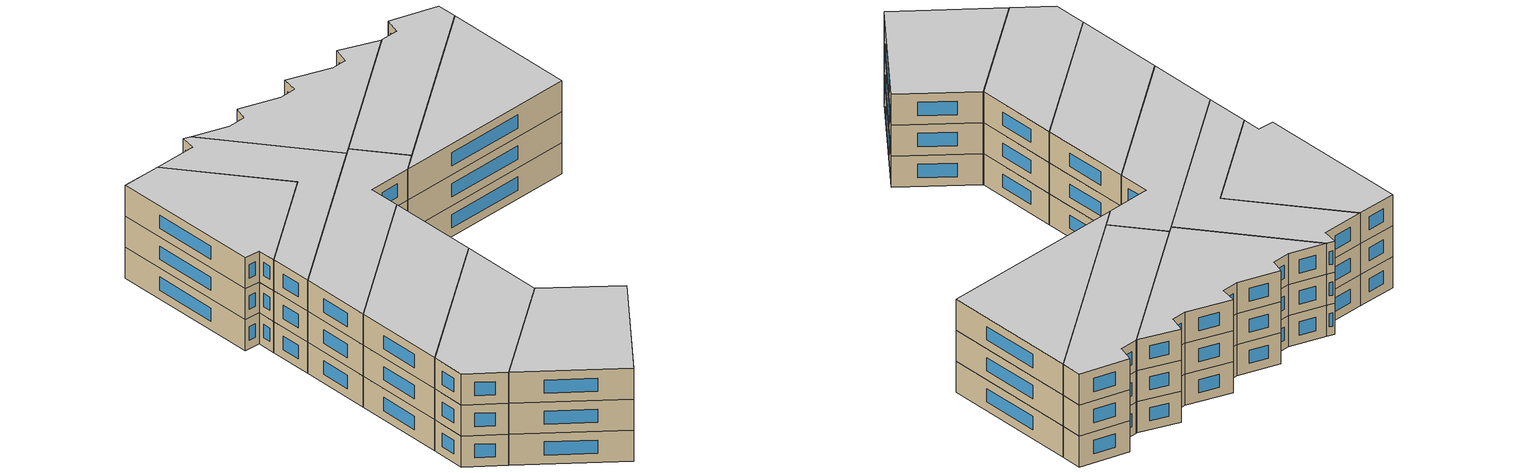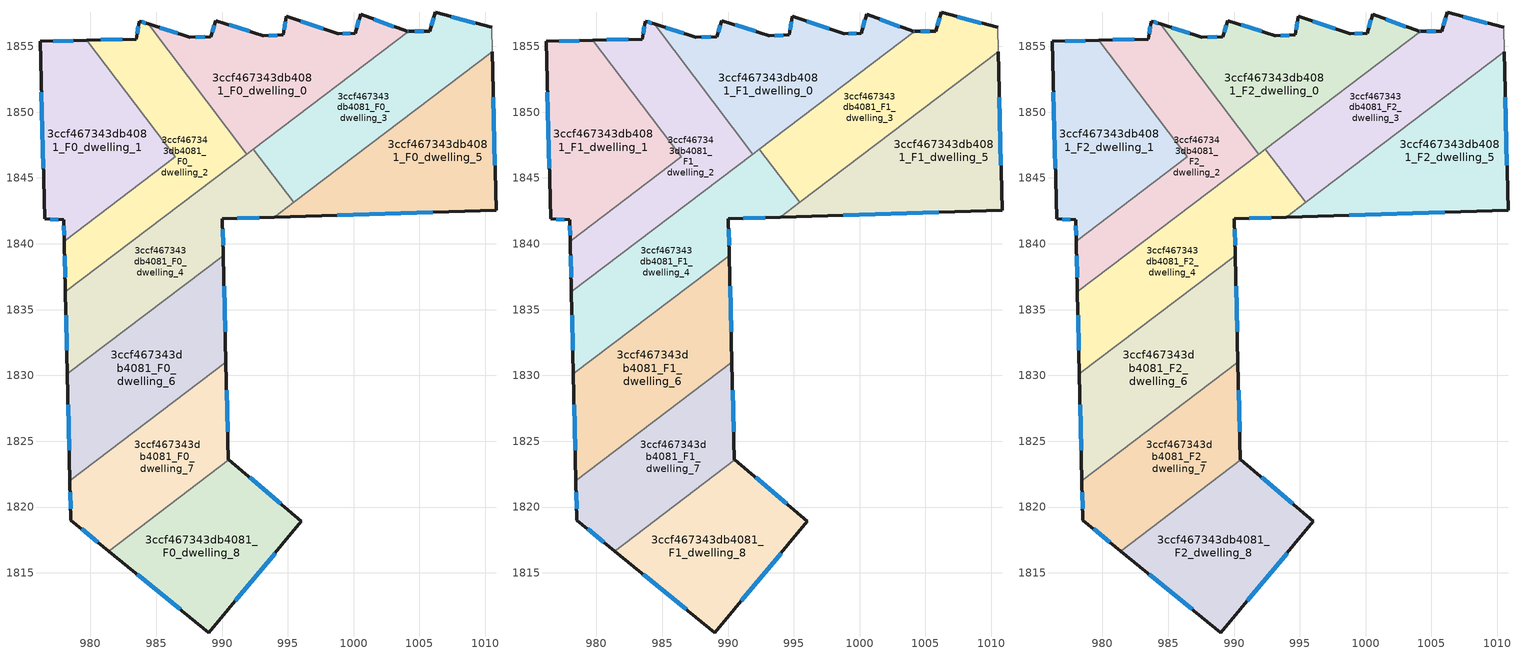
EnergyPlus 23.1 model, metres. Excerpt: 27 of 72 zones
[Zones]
3ccf467343db4081_F0_dwelling_0
 floor ground (EU_floor_Construction): 1004.17,1856.13 991.88,1846.81 984.38,1856.71 987.54,1855.7 989.16,1855.73 989.53,1856.95 993.12,1855.8 994.64,1855.87 994.87,1857.28 998.82,1855.96 1000.1,1855.99 1000.53,1857.42 1004.07,1856.13 z0
 wall outside (EU_wall_Construction): 1004.17,1856.13 1004.07,1856.13 1000.53,1857.42 1000.1,1855.99 998.82,1855.96 994.87,1857.28 994.64,1855.87 993.12,1855.8 989.53,1856.95 989.16,1855.73 987.54,1855.7 984.38,1856.71 z0:3
 wall to 3ccf467343db4081_F0_dwelling_2 (EU_wall_Construction): 984.37,1856.71 991.88,1846.81 z0:3
 wall to 3ccf467343db4081_F0_dwelling_3 (EU_wall_Construction): 992.37,1847.18 1004.17,1856.13 z0:3
 wall to 3ccf467343db4081_F0_dwelling_4 (EU_wall_Construction): 991.88,1846.81 992.37,1847.18 z0:3
 window (EU_Window_Construction): 1003.06,1856.5 1001.54,1857.05 / 1004.14,1856.13 1004.1,1856.13 / 986.64,1855.99 985.28,1856.42 / 988.7,1855.72 988.01,1855.71 / 989.42,1856.61 989.27,1856.08 / 992.09,1856.13 990.55,1856.62 / 994.21,1855.85 993.55,1855.82 / 994.8,1856.88 994.71,1856.27 / 997.69,1856.34 995.99,1856.9 / 999.73,1855.98 999.18,1855.97 / 1000.4,1857.01 1000.22,1856.4 z0.86:2.14
3ccf467343db4081_F0_dwelling_1
 floor ground (EU_floor_Construction): 979.71,1855.46 986.44,1846.6 978.02,1840.21 977.98,1841.82 976.52,1841.9 976.17,1855.38 z0
 wall outside (EU_wall_Construction): 979.71,1855.46 976.17,1855.38 976.52,1841.9 977.98,1841.82 978.02,1840.21 z0:3
 wall to 3ccf467343db4081_F0_dwelling_2 (EU_wall_Construction): 978.02,1840.21 986.44,1846.6 979.71,1855.46 z0:3
 window (EU_Window_Construction): 976.94,1841.88 977.56,1841.84 / 976.27,1851.53 976.42,1845.75 / 978.7,1855.44 977.18,1855.4 / 977.99,1841.36 978.01,1840.67 z0.86:2.14
3ccf467343db4081_F0_dwelling_2
 floor ground (EU_floor_Construction): 984.38,1856.71 991.88,1846.81 978.1,1836.36 978.02,1840.21 986.44,1846.6 979.71,1855.46 983.48,1855.56 983.72,1856.92 z0
 wall outside (EU_wall_Construction): 984.38,1856.71 983.72,1856.92 983.48,1855.56 979.71,1855.46 / 978.02,1840.21 978.1,1836.36 z0:3
 wall to 3ccf467343db4081_F0_dwelling_4 (EU_wall_Construction): 978.1,1836.36 991.88,1846.81 z0:3
 window (EU_Window_Construction): 982.41,1855.53 980.79,1855.49 / 983.65,1856.53 983.55,1855.95 / 984.19,1856.77 983.91,1856.86 / 978.04,1839.11 978.08,1837.46 z0.86:2.14
3ccf467343db4081_F0_dwelling_3
 floor ground (EU_floor_Construction): 1010.47,1856.44 1010.52,1854.6 995.43,1843.15 992.37,1847.18 1004.17,1856.13 1005.76,1856.16 1006.19,1857.58 z0
 wall outside (EU_wall_Construction): 1010.47,1856.44 1006.19,1857.58 1005.76,1856.16 1004.17,1856.13 z0:3
 wall adiabatic (EU_wall_Construction): 1010.52,1854.6 1010.47,1856.44 z0:3
 wall to 3ccf467343db4081_F0_dwelling_4 (EU_wall_Construction): 992.37,1847.18 995.43,1843.15 z0:3
 wall to 3ccf467343db4081_F0_dwelling_5 (EU_wall_Construction): 995.43,1843.15 1010.52,1854.6 z0:3
 window (EU_Window_Construction): 1006.07,1857.18 1005.89,1856.57 / 1009.25,1856.77 1007.41,1857.26 / 1005.31,1856.16 1004.62,1856.14 z0.86:2.14
3ccf467343db4081_F0_dwelling_4
 floor ground (EU_floor_Construction): 992.37,1847.18 995.43,1843.15 993.95,1842.03 990.02,1841.91 990.09,1839.1 978.25,1830.11 978.1,1836.36 z0
 wall outside (EU_wall_Construction): 990.09,1839.1 990.02,1841.91 993.95,1842.03 / 978.1,1836.36 978.25,1830.11 z0:3
 wall to 3ccf467343db4081_F0_dwelling_6 (EU_wall_Construction): 978.25,1830.11 990.09,1839.1 z0:3
 wall to 3ccf467343db4081_F0_dwelling_5 (EU_wall_Construction): 993.95,1842.03 995.43,1843.15 z0:3
 window (EU_Window_Construction): 991.14,1841.94 992.83,1841.99 / 990.07,1839.9 990.04,1841.1 / 978.15,1834.57 978.21,1831.9 z0.86:2.14
3ccf467343db4081_F0_dwelling_5
 floor ground (EU_floor_Construction): 1010.52,1854.6 1010.81,1842.54 993.95,1842.03 z0
 wall outside (EU_wall_Construction): 993.95,1842.03 1010.81,1842.54 1010.52,1854.6 z0:3
 window (EU_Window_Construction): 998.77,1842.17 1006,1842.39 / 1010.73,1845.98 1010.6,1851.15 z0.86:2.14
3ccf467343db4081_F0_dwelling_6
 floor ground (EU_floor_Construction): 990.09,1839.1 990.3,1830.99 978.44,1821.99 978.25,1830.11 z0
 wall outside (EU_wall_Construction): 990.3,1830.99 990.09,1839.1 / 978.25,1830.11 978.44,1821.99 z0:3
 wall to 3ccf467343db4081_F0_dwelling_7 (EU_wall_Construction): 978.44,1821.99 990.3,1830.99 z0:3
 window (EU_Window_Construction): 990.24,1833.31 990.15,1836.78 / 978.3,1827.79 978.38,1824.31 z0.86:2.14
3ccf467343db4081_F0_dwelling_7
 floor ground (EU_floor_Construction): 990.3,1830.99 990.49,1823.6 990.51,1823.58 981.39,1816.66 978.51,1819.01 978.44,1821.99 z0
 wall outside (EU_wall_Construction): 978.44,1821.99 978.51,1819.01 981.39,1816.66 / 990.51,1823.58 990.49,1823.6 990.3,1830.99 z0:3
 wall to 3ccf467343db4081_F0_dwelling_8 (EU_wall_Construction): 981.39,1816.66 990.51,1823.58 z0:3
 window (EU_Window_Construction): 979.33,1818.34 980.56,1817.33 / 978.46,1821.14 978.49,1819.86 / 990.43,1825.71 990.35,1828.88 z0.86:2.14
3ccf467343db4081_F0_dwelling_8
 floor ground (EU_floor_Construction): 996.03,1818.91 988.99,1810.46 981.39,1816.66 990.51,1823.58 z0
 wall outside (EU_wall_Construction): 981.39,1816.66 988.99,1810.46 996.03,1818.91 990.51,1823.58 z0:3
 window (EU_Window_Construction): 994.46,1820.24 992.09,1822.25 / 991.01,1812.87 994.02,1816.5 / 983.56,1814.89 986.82,1812.23 z0.86:2.14
3ccf467343db4081_F1_dwelling_0
 floor to 3ccf467343db4081_F0_dwelling_0 (EU_floor_Construction): 1004.17,1856.13 991.88,1846.81 984.38,1856.71 987.54,1855.7 989.16,1855.73 989.53,1856.95 993.12,1855.8 994.64,1855.87 994.87,1857.28 998.82,1855.96 1000.1,1855.99 1000.52,1857.42 1004.07,1856.13 z3
 wall outside (EU_wall_Construction): 1004.17,1856.13 1004.07,1856.13 1000.53,1857.42 1000.1,1855.99 998.82,1855.96 994.87,1857.28 994.64,1855.87 993.12,1855.8 989.53,1856.95 989.16,1855.73 987.54,1855.7 984.38,1856.71 z3:6
 wall to 3ccf467343db4081_F1_dwelling_2 (EU_wall_Construction): 984.37,1856.71 991.88,1846.81 z3:6
 wall to 3ccf467343db4081_F1_dwelling_3 (EU_wall_Construction): 992.37,1847.18 1004.17,1856.13 z3:6
 wall to 3ccf467343db4081_F1_dwelling_4 (EU_wall_Construction): 991.88,1846.81 992.37,1847.18 z3:6
 window (EU_Window_Construction): 1003.06,1856.5 1001.54,1857.05 / 1004.14,1856.13 1004.1,1856.13 / 986.64,1855.99 985.28,1856.42 / 988.7,1855.72 988.01,1855.71 / 989.42,1856.61 989.27,1856.08 / 992.09,1856.13 990.55,1856.62 / 994.21,1855.85 993.55,1855.82 / 994.8,1856.88 994.71,1856.27 / 997.69,1856.34 995.99,1856.9 / 999.73,1855.98 999.18,1855.97 / 1000.4,1857.01 1000.22,1856.4 z3.86:5.14
3ccf467343db4081_F1_dwelling_1
 floor to 3ccf467343db4081_F0_dwelling_1 (EU_floor_Construction): 979.71,1855.46 986.44,1846.6 978.02,1840.21 977.98,1841.82 976.52,1841.9 976.17,1855.38 z3
 wall outside (EU_wall_Construction): 979.71,1855.46 976.17,1855.38 976.52,1841.9 977.98,1841.82 978.02,1840.21 z3:6
 wall to 3ccf467343db4081_F1_dwelling_2 (EU_wall_Construction): 978.02,1840.21 986.44,1846.6 979.71,1855.46 z3:6
 window (EU_Window_Construction): 976.94,1841.88 977.56,1841.84 / 976.27,1851.53 976.42,1845.75 / 978.7,1855.44 977.18,1855.4 / 977.99,1841.36 978.01,1840.67 z3.86:5.14
3ccf467343db4081_F1_dwelling_2
 floor to 3ccf467343db4081_F0_dwelling_2 (EU_floor_Construction): 984.38,1856.71 991.88,1846.81 978.1,1836.36 978.02,1840.21 986.44,1846.6 979.71,1855.46 983.48,1855.56 983.72,1856.92 z3
 wall outside (EU_wall_Construction): 984.38,1856.71 983.72,1856.92 983.48,1855.56 979.71,1855.46 / 978.02,1840.21 978.1,1836.36 z3:6
 wall to 3ccf467343db4081_F1_dwelling_4 (EU_wall_Construction): 978.1,1836.36 991.88,1846.81 z3:6
 window (EU_Window_Construction): 982.41,1855.53 980.79,1855.49 / 983.65,1856.53 983.55,1855.95 / 984.19,1856.77 983.91,1856.86 / 978.04,1839.11 978.08,1837.46 z3.86:5.14
3ccf467343db4081_F1_dwelling_3
 floor to 3ccf467343db4081_F0_dwelling_3 (EU_floor_Construction): 1010.47,1856.44 1010.52,1854.6 995.43,1843.15 992.37,1847.18 1004.17,1856.13 1005.76,1856.16 1006.19,1857.58 z3
 wall outside (EU_wall_Construction): 1010.47,1856.44 1006.19,1857.58 1005.76,1856.16 1004.17,1856.13 z3:6
 wall adiabatic (EU_wall_Construction): 1010.52,1854.6 1010.47,1856.44 z3:6
 wall to 3ccf467343db4081_F1_dwelling_4 (EU_wall_Construction): 992.37,1847.18 995.43,1843.15 z3:6
 wall to 3ccf467343db4081_F1_dwelling_5 (EU_wall_Construction): 995.43,1843.15 1010.52,1854.6 z3:6
 window (EU_Window_Construction): 1006.07,1857.18 1005.89,1856.57 / 1009.25,1856.77 1007.41,1857.26 / 1005.31,1856.16 1004.62,1856.14 z3.86:5.14
3ccf467343db4081_F1_dwelling_4
 floor to 3ccf467343db4081_F0_dwelling_4 (EU_floor_Construction): 992.37,1847.18 995.43,1843.15 993.95,1842.03 990.02,1841.91 990.09,1839.1 978.25,1830.11 978.1,1836.36 z3
 wall outside (EU_wall_Construction): 990.09,1839.1 990.02,1841.91 993.95,1842.03 / 978.1,1836.36 978.25,1830.11 z3:6
 wall to 3ccf467343db4081_F1_dwelling_6 (EU_wall_Construction): 978.25,1830.11 990.09,1839.1 z3:6
 wall to 3ccf467343db4081_F1_dwelling_5 (EU_wall_Construction): 993.95,1842.03 995.43,1843.15 z3:6
 window (EU_Window_Construction): 991.14,1841.94 992.83,1841.99 / 990.07,1839.9 990.04,1841.1 / 978.15,1834.57 978.21,1831.9 z3.86:5.14
3ccf467343db4081_F1_dwelling_5
 floor to 3ccf467343db4081_F0_dwelling_5 (EU_floor_Construction): 1010.52,1854.6 1010.81,1842.54 993.95,1842.03 z3
 wall outside (EU_wall_Construction): 993.95,1842.03 1010.81,1842.54 1010.52,1854.6 z3:6
 window (EU_Window_Construction): 998.77,1842.17 1006,1842.39 / 1010.73,1845.98 1010.6,1851.15 z3.86:5.14
3ccf467343db4081_F1_dwelling_6
 floor to 3ccf467343db4081_F0_dwelling_6 (EU_floor_Construction): 990.09,1839.1 990.3,1830.99 978.44,1821.99 978.25,1830.11 z3
 wall outside (EU_wall_Construction): 990.3,1830.99 990.09,1839.1 / 978.25,1830.11 978.44,1821.99 z3:6
 wall to 3ccf467343db4081_F1_dwelling_7 (EU_wall_Construction): 978.44,1821.99 990.3,1830.99 z3:6
 window (EU_Window_Construction): 990.24,1833.31 990.15,1836.78 / 978.3,1827.79 978.38,1824.31 z3.86:5.14
3ccf467343db4081_F1_dwelling_7
 floor to 3ccf467343db4081_F0_dwelling_7 (EU_floor_Construction): 990.3,1830.99 990.49,1823.6 990.51,1823.58 981.39,1816.66 978.51,1819.01 978.44,1821.99 z3
 wall outside (EU_wall_Construction): 978.44,1821.99 978.51,1819.01 981.39,1816.66 / 990.51,1823.58 990.49,1823.6 990.3,1830.99 z3:6
 wall to 3ccf467343db4081_F1_dwelling_8 (EU_wall_Construction): 981.39,1816.66 990.51,1823.58 z3:6
 window (EU_Window_Construction): 979.33,1818.34 980.56,1817.33 / 978.46,1821.14 978.49,1819.86 / 990.43,1825.71 990.35,1828.88 z3.86:5.14
3ccf467343db4081_F1_dwelling_8
 floor to 3ccf467343db4081_F0_dwelling_8 (EU_floor_Construction): 996.03,1818.91 988.99,1810.46 981.39,1816.66 990.51,1823.58 z3
 wall outside (EU_wall_Construction): 981.39,1816.66 988.99,1810.46 996.03,1818.91 990.51,1823.58 z3:6
 window (EU_Window_Construction): 994.46,1820.24 992.09,1822.25 / 991.01,1812.87 994.02,1816.5 / 983.56,1814.89 986.82,1812.23 z3.86:5.14
3ccf467343db4081_F2_dwelling_0
 floor to 3ccf467343db4081_F1_dwelling_0 (EU_floor_Construction): 1004.17,1856.13 991.88,1846.81 984.38,1856.71 987.54,1855.7 989.16,1855.73 989.53,1856.95 993.12,1855.8 994.64,1855.87 994.87,1857.28 998.82,1855.96 1000.1,1855.99 1000.52,1857.42 1004.07,1856.13 z6
 wall outside (EU_wall_Construction): 1004.17,1856.13 1004.07,1856.13 1000.53,1857.42 1000.1,1855.99 998.82,1855.96 994.87,1857.28 994.64,1855.87 993.12,1855.8 989.53,1856.95 989.16,1855.73 987.54,1855.7 984.38,1856.71 z6:9
 wall to 3ccf467343db4081_F2_dwelling_2 (EU_wall_Construction): 984.37,1856.71 991.88,1846.81 z6:9
 wall to 3ccf467343db4081_F2_dwelling_3 (EU_wall_Construction): 992.37,1847.18 1004.17,1856.13 z6:9
 wall to 3ccf467343db4081_F2_dwelling_4 (EU_wall_Construction): 991.88,1846.81 992.37,1847.18 z6:9
 window (EU_Window_Construction): 1003.06,1856.5 1001.54,1857.05 / 1004.14,1856.13 1004.1,1856.13 / 986.64,1855.99 985.28,1856.42 / 988.7,1855.72 988.01,1855.71 / 989.42,1856.61 989.27,1856.08 / 992.09,1856.13 990.55,1856.62 / 994.21,1855.85 993.55,1855.82 / 994.8,1856.88 994.71,1856.27 / 997.69,1856.34 995.99,1856.9 / 999.73,1855.98 999.18,1855.97 / 1000.4,1857.01 1000.22,1856.4 z6.86:8.14
 ceiling to 3ccf467343db4081_F3_dwelling_0 (EU_floor_Construction): 1004.07,1856.13 1000.52,1857.42 1000.1,1855.99 998.82,1855.96 994.87,1857.28 994.64,1855.87 993.12,1855.8 989.53,1856.95 989.16,1855.73 987.54,1855.7 984.38,1856.71 991.88,1846.81 1004.17,1856.13 z9
3ccf467343db4081_F2_dwelling_1
 floor to 3ccf467343db4081_F1_dwelling_1 (EU_floor_Construction): 979.71,1855.46 986.44,1846.6 978.02,1840.21 977.98,1841.82 976.52,1841.9 976.17,1855.38 z6
 wall outside (EU_wall_Construction): 979.71,1855.46 976.17,1855.38 976.52,1841.9 977.98,1841.82 978.02,1840.21 z6:9
 wall to 3ccf467343db4081_F2_dwelling_2 (EU_wall_Construction): 978.02,1840.21 986.44,1846.6 979.71,1855.46 z6:9
 window (EU_Window_Construction): 976.94,1841.88 977.56,1841.84 / 976.27,1851.53 976.42,1845.75 / 978.7,1855.44 977.18,1855.4 / 977.99,1841.36 978.01,1840.67 z6.86:8.14
 ceiling to 3ccf467343db4081_F3_dwelling_1 (EU_floor_Construction): 986.44,1846.6 979.71,1855.46 976.17,1855.38 976.52,1841.9 977.98,1841.82 978.02,1840.21 z9
3ccf467343db4081_F2_dwelling_2
 floor to 3ccf467343db4081_F1_dwelling_2 (EU_floor_Construction): 984.38,1856.71 991.88,1846.81 978.1,1836.36 978.02,1840.21 986.44,1846.6 979.71,1855.46 983.48,1855.56 983.72,1856.92 z6
 wall outside (EU_wall_Construction): 984.38,1856.71 983.72,1856.92 983.48,1855.56 979.71,1855.46 / 978.02,1840.21 978.1,1836.36 z6:9
 wall to 3ccf467343db4081_F2_dwelling_4 (EU_wall_Construction): 978.1,1836.36 991.88,1846.81 z6:9
 window (EU_Window_Construction): 982.41,1855.53 980.79,1855.49 / 983.65,1856.53 983.55,1855.95 / 984.19,1856.77 983.91,1856.86 / 978.04,1839.11 978.08,1837.46 z6.86:8.14
 ceiling to 3ccf467343db4081_F3_dwelling_2 (EU_floor_Construction): 991.88,1846.81 984.38,1856.71 983.72,1856.92 983.48,1855.56 979.71,1855.46 986.44,1846.6 978.02,1840.21 978.1,1836.36 z9
3ccf467343db4081_F2_dwelling_3
 floor to 3ccf467343db4081_F1_dwelling_3 (EU_floor_Construction): 1010.47,1856.44 1010.52,1854.6 995.43,1843.15 992.37,1847.18 1004.17,1856.13 1005.76,1856.16 1006.19,1857.58 z6
 wall outside (EU_wall_Construction): 1010.47,1856.44 1006.19,1857.58 1005.76,1856.16 1004.17,1856.13 z6:9
 wall adiabatic (EU_wall_Construction): 1010.52,1854.6 1010.47,1856.44 z6:9
 wall to 3ccf467343db4081_F2_dwelling_4 (EU_wall_Construction): 992.37,1847.18 995.43,1843.15 z6:9
 wall to 3ccf467343db4081_F2_dwelling_5 (EU_wall_Construction): 995.43,1843.15 1010.52,1854.6 z6:9
 window (EU_Window_Construction): 1006.07,1857.18 1005.89,1856.57 / 1009.25,1856.77 1007.41,1857.26 / 1005.31,1856.16 1004.62,1856.14 z6.86:8.14
 ceiling to 3ccf467343db4081_F3_dwelling_3 (EU_floor_Construction): 1010.52,1854.6 1010.47,1856.44 1006.19,1857.58 1005.76,1856.16 1004.17,1856.13 992.37,1847.18 995.43,1843.15 z9
3ccf467343db4081_F2_dwelling_4
 floor to 3ccf467343db4081_F1_dwelling_4 (EU_floor_Construction): 992.37,1847.18 995.43,1843.15 993.95,1842.03 990.02,1841.91 990.09,1839.1 978.25,1830.11 978.1,1836.36 z6
 wall outside (EU_wall_Construction): 990.09,1839.1 990.02,1841.91 993.95,1842.03 / 978.1,1836.36 978.25,1830.11 z6:9
 wall to 3ccf467343db4081_F2_dwelling_6 (EU_wall_Construction): 978.25,1830.11 990.09,1839.1 z6:9
 wall to 3ccf467343db4081_F2_dwelling_5 (EU_wall_Construction): 993.95,1842.03 995.43,1843.15 z6:9
 window (EU_Window_Construction): 991.14,1841.94 992.83,1841.99 / 990.07,1839.9 990.04,1841.1 / 978.15,1834.57 978.21,1831.9 z6.86:8.14
 ceiling to 3ccf467343db4081_F3_dwelling_4 (EU_floor_Construction): 990.09,1839.1 990.02,1841.91 993.95,1842.03 995.43,1843.15 992.37,1847.18 978.1,1836.36 978.25,1830.11 z9
3ccf467343db4081_F2_dwelling_5
 floor to 3ccf467343db4081_F1_dwelling_5 (EU_floor_Construction): 1010.52,1854.6 1010.81,1842.54 993.95,1842.03 z6
 wall outside (EU_wall_Construction): 993.95,1842.03 1010.81,1842.54 1010.52,1854.6 z6:9
 window (EU_Window_Construction): 998.77,1842.17 1006,1842.39 / 1010.73,1845.98 1010.6,1851.15 z6.86:8.14
 ceiling to 3ccf467343db4081_F3_dwelling_5 (EU_floor_Construction): 1010.81,1842.54 1010.52,1854.6 993.95,1842.03 z9
3ccf467343db4081_F2_dwelling_6
 floor to 3ccf467343db4081_F1_dwelling_6 (EU_floor_Construction): 990.09,1839.1 990.3,1830.99 978.44,1821.99 978.25,1830.11 z6
 wall outside (EU_wall_Construction): 990.3,1830.99 990.09,1839.1 / 978.25,1830.11 978.44,1821.99 z6:9
 wall to 3ccf467343db4081_F2_dwelling_7 (EU_wall_Construction): 978.44,1821.99 990.3,1830.99 z6:9
 window (EU_Window_Construction): 990.24,1833.31 990.15,1836.78 / 978.3,1827.79 978.38,1824.31 z6.86:8.14
 ceiling to 3ccf467343db4081_F3_dwelling_6 (EU_floor_Construction): 990.3,1830.99 990.09,1839.1 978.25,1830.11 978.44,1821.99 z9
3ccf467343db4081_F2_dwelling_7
 floor to 3ccf467343db4081_F1_dwelling_7 (EU_floor_Construction): 990.3,1830.99 990.49,1823.6 990.51,1823.58 981.39,1816.66 978.51,1819.01 978.44,1821.99 z6
 wall outside (EU_wall_Construction): 978.44,1821.99 978.51,1819.01 981.39,1816.66 / 990.51,1823.58 990.49,1823.6 990.3,1830.99 z6:9
 wall to 3ccf467343db4081_F2_dwelling_8 (EU_wall_Construction): 981.39,1816.66 990.51,1823.58 z6:9
 window (EU_Window_Construction): 979.33,1818.34 980.56,1817.33 / 978.46,1821.14 978.49,1819.86 / 990.43,1825.71 990.35,1828.88 z6.86:8.14
 ceiling to 3ccf467343db4081_F3_dwelling_7 (EU_floor_Construction): 990.51,1823.58 990.49,1823.6 990.3,1830.99 978.44,1821.99 978.51,1819.01 981.39,1816.66 z9
3ccf467343db4081_F2_dwelling_8
 floor to 3ccf467343db4081_F1_dwelling_8 (EU_floor_Construction): 996.03,1818.91 988.99,1810.46 981.39,1816.66 990.51,1823.58 z6
 wall outside (EU_wall_Construction): 981.39,1816.66 988.99,1810.46 996.03,1818.91 990.51,1823.58 z6:9
 window (EU_Window_Construction): 994.46,1820.24 992.09,1822.25 / 991.01,1812.87 994.02,1816.5 / 983.56,1814.89 986.82,1812.23 z6.86:8.14
 ceiling to 3ccf467343db4081_F3_dwelling_8 (EU_floor_Construction): 988.99,1810.46 996.03,1818.91 990.51,1823.58 981.39,1816.66 z9
[Building]
EU S2 Campaign: North Axis=0; Terrain=City; Solar Distribution=FullExterior
[Site:Location]
Helsinki-Vantaa.AP: Latitude=60.317; Longitude=24.963; Time Zone=2; Elevation=54.6
[SizingPeriod:WeatherFileDays]
AnnualSizingPeriod: Begin Month=1; Begin Day of Month=1; End Month=12; End Day of Month=31; Day of Week for Start Day=Monday; Use Weather File Daylight Saving Period=No; Use Weather File Rain and Snow Indicators=No
[MATERIAL]
EU_InternalMass_Material: Roughness=MediumRough; Thickness=0.1; Conductivity=1; Density=1800; Specific Heat=900; Thermal Absorptance=0.9; Solar Absorptance=0.7; Visible Absorptance=0.7
[MATERIAL:NOMASS] Roughness=MediumRough; Thermal Absorptance=0.9; Solar Absorptance=0.7; Visible Absorptance=0.7
Name | Thermal Resistance
EU_wall_NoMass | 1.10183
EU_floor_NoMass | 1.70606
[WINDOWMATERIAL:SIMPLEGLAZINGSYSTEM]
EU_Window_SimpleGlazing: UFactor=3.11035; Solar Heat Gain Coefficient=0.8; Visible Transmittance=0.8
[CONSTRUCTION]
EU_wall_Construction: EU_wall_NoMass
EU_floor_Construction: EU_floor_NoMass
EU_Window_Construction: EU_Window_SimpleGlazing
EU_InternalMass_Construction: EU_InternalMass_Material
[ZONE] Type=1; Multiplier=1; Ceiling Height=autocalculate; Floor Area=autocalculate; Part of Total Floor Area=Yes
Name | Volume
3ccf467343db4081_F0_dwelling_0 | 283.275
3ccf467343db4081_F1_dwelling_0; 3ccf467343db4081_F2_dwelling_0 | 283.272
3ccf467343db4081_F0_dwelling_1 | 283.249
3ccf467343db4081_F1_dwelling_1; 3ccf467343db4081_F2_dwelling_1 | 283.25
3ccf467343db4081_F0_dwelling_2; 3ccf467343db4081_F1_dwelling_2; 3ccf467343db4081_F2_dwelling_2 | 283.239
3ccf467343db4081_F0_dwelling_3; 3ccf467343db4081_F1_dwelling_3; 3ccf467343db4081_F2_dwelling_3; 3ccf467343db4081_F0_dwelling_8 | 283.263
3ccf467343db4081_F0_dwelling_4 | 283.257
3ccf467343db4081_F1_dwelling_4; 3ccf467343db4081_F2_dwelling_4 | 283.258
3ccf467343db4081_F0_dwelling_5 | 305.265
3ccf467343db4081_F1_dwelling_5; 3ccf467343db4081_F2_dwelling_5 | 305.267
3ccf467343db4081_F0_dwelling_6; 3ccf467343db4081_F1_dwelling_6; 3ccf467343db4081_F2_dwelling_6 | 293.887
3ccf467343db4081_F0_dwelling_7 | 250.589
3ccf467343db4081_F1_dwelling_7; 3ccf467343db4081_F2_dwelling_7 | 250.588
3ccf467343db4081_F1_dwelling_8; 3ccf467343db4081_F2_dwelling_8 | 283.264
[INTERNALMASS] Construction=EU_InternalMass_Construction
Name | Zone or ZoneList | Surface Area
3ccf467343db4081_F0_dwelling_0_EU_InternalMass | 3ccf467343db4081_F0_dwelling_0 | 94.4247
3ccf467343db4081_F0_dwelling_1_EU_InternalMass | 3ccf467343db4081_F0_dwelling_1 | 94.4175
3ccf467343db4081_F0_dwelling_2_EU_InternalMass | 3ccf467343db4081_F0_dwelling_2 | 94.4129
3ccf467343db4081_F0_dwelling_3_EU_InternalMass | 3ccf467343db4081_F0_dwelling_3 | 94.4213
3ccf467343db4081_F0_dwelling_4_EU_InternalMass | 3ccf467343db4081_F0_dwelling_4 | 94.4189
3ccf467343db4081_F0_dwelling_5_EU_InternalMass | 3ccf467343db4081_F0_dwelling_5 | 101.755
3ccf467343db4081_F0_dwelling_6_EU_InternalMass | 3ccf467343db4081_F0_dwelling_6 | 97.9623
3ccf467343db4081_F0_dwelling_7_EU_InternalMass | 3ccf467343db4081_F0_dwelling_7 | 83.5294
3ccf467343db4081_F0_dwelling_8_EU_InternalMass | 3ccf467343db4081_F0_dwelling_8 | 94.4212
3ccf467343db4081_F1_dwelling_0_EU_InternalMass | 3ccf467343db4081_F1_dwelling_0 | 94.4247
3ccf467343db4081_F1_dwelling_1_EU_InternalMass | 3ccf467343db4081_F1_dwelling_1 | 94.4175
3ccf467343db4081_F1_dwelling_2_EU_InternalMass | 3ccf467343db4081_F1_dwelling_2 | 94.4129
3ccf467343db4081_F1_dwelling_3_EU_InternalMass | 3ccf467343db4081_F1_dwelling_3 | 94.4213
3ccf467343db4081_F1_dwelling_4_EU_InternalMass | 3ccf467343db4081_F1_dwelling_4 | 94.4189
3ccf467343db4081_F1_dwelling_5_EU_InternalMass | 3ccf467343db4081_F1_dwelling_5 | 101.755
3ccf467343db4081_F1_dwelling_6_EU_InternalMass | 3ccf467343db4081_F1_dwelling_6 | 97.9623
3ccf467343db4081_F1_dwelling_7_EU_InternalMass | 3ccf467343db4081_F1_dwelling_7 | 83.5294
3ccf467343db4081_F1_dwelling_8_EU_InternalMass | 3ccf467343db4081_F1_dwelling_8 | 94.4212
3ccf467343db4081_F2_dwelling_0_EU_InternalMass | 3ccf467343db4081_F2_dwelling_0 | 94.4247
3ccf467343db4081_F2_dwelling_1_EU_InternalMass | 3ccf467343db4081_F2_dwelling_1 | 94.4175
3ccf467343db4081_F2_dwelling_2_EU_InternalMass | 3ccf467343db4081_F2_dwelling_2 | 94.4129
3ccf467343db4081_F2_dwelling_3_EU_InternalMass | 3ccf467343db4081_F2_dwelling_3 | 94.4213
3ccf467343db4081_F2_dwelling_4_EU_InternalMass | 3ccf467343db4081_F2_dwelling_4 | 94.4189
3ccf467343db4081_F2_dwelling_5_EU_InternalMass | 3ccf467343db4081_F2_dwelling_5 | 101.755
3ccf467343db4081_F2_dwelling_6_EU_InternalMass | 3ccf467343db4081_F2_dwelling_6 | 97.9623
3ccf467343db4081_F2_dwelling_7_EU_InternalMass | 3ccf467343db4081_F2_dwelling_7 | 83.5294
3ccf467343db4081_F2_dwelling_8_EU_InternalMass | 3ccf467343db4081_F2_dwelling_8 | 94.4212
[OTHEREQUIPMENT] Fuel Type=Electricity; Design Level Calculation Method=Watts/Area; Power per Zone Floor Area=1; Fraction Latent=0; Fraction Radiant=0; Fraction Lost=0; Carbon Dioxide Generation Rate=0; EndUse Subcategory=EU_Step8_InternalGains
Name | Zone or ZoneList or Space or SpaceList | Schedule
EU_Step8_InternalGain_3ccf467343db4081_F0_dwelling_0_f000 | 3ccf467343db4081_F0_dwelling_0 | EU_Step8_GainSchedule_3ccf467343db4081_F0_dwelling_0_f000
EU_Step8_InternalGain_3ccf467343db4081_F0_dwelling_1_f000 | 3ccf467343db4081_F0_dwelling_1 | EU_Step8_GainSchedule_3ccf467343db4081_F0_dwelling_1_f000
EU_Step8_InternalGain_3ccf467343db4081_F0_dwelling_2_f000 | 3ccf467343db4081_F0_dwelling_2 | EU_Step8_GainSchedule_3ccf467343db4081_F0_dwelling_2_f000
EU_Step8_InternalGain_3ccf467343db4081_F0_dwelling_3_f000 | 3ccf467343db4081_F0_dwelling_3 | EU_Step8_GainSchedule_3ccf467343db4081_F0_dwelling_3_f000
EU_Step8_InternalGain_3ccf467343db4081_F0_dwelling_4_f000 | 3ccf467343db4081_F0_dwelling_4 | EU_Step8_GainSchedule_3ccf467343db4081_F0_dwelling_4_f000
EU_Step8_InternalGain_3ccf467343db4081_F0_dwelling_5_f000 | 3ccf467343db4081_F0_dwelling_5 | EU_Step8_GainSchedule_3ccf467343db4081_F0_dwelling_5_f000
EU_Step8_InternalGain_3ccf467343db4081_F0_dwelling_6_f000 | 3ccf467343db4081_F0_dwelling_6 | EU_Step8_GainSchedule_3ccf467343db4081_F0_dwelling_6_f000
EU_Step8_InternalGain_3ccf467343db4081_F0_dwelling_7_f000 | 3ccf467343db4081_F0_dwelling_7 | EU_Step8_GainSchedule_3ccf467343db4081_F0_dwelling_7_f000
EU_Step8_InternalGain_3ccf467343db4081_F0_dwelling_8_f000 | 3ccf467343db4081_F0_dwelling_8 | EU_Step8_GainSchedule_3ccf467343db4081_F0_dwelling_8_f000
EU_Step8_InternalGain_3ccf467343db4081_F1_dwelling_0_f000 | 3ccf467343db4081_F1_dwelling_0 | EU_Step8_GainSchedule_3ccf467343db4081_F1_dwelling_0_f000
EU_Step8_InternalGain_3ccf467343db4081_F1_dwelling_1_f000 | 3ccf467343db4081_F1_dwelling_1 | EU_Step8_GainSchedule_3ccf467343db4081_F1_dwelling_1_f000
EU_Step8_InternalGain_3ccf467343db4081_F1_dwelling_2_f000 | 3ccf467343db4081_F1_dwelling_2 | EU_Step8_GainSchedule_3ccf467343db4081_F1_dwelling_2_f000
EU_Step8_InternalGain_3ccf467343db4081_F1_dwelling_3_f000 | 3ccf467343db4081_F1_dwelling_3 | EU_Step8_GainSchedule_3ccf467343db4081_F1_dwelling_3_f000
EU_Step8_InternalGain_3ccf467343db4081_F1_dwelling_4_f000 | 3ccf467343db4081_F1_dwelling_4 | EU_Step8_GainSchedule_3ccf467343db4081_F1_dwelling_4_f000
EU_Step8_InternalGain_3ccf467343db4081_F1_dwelling_5_f000 | 3ccf467343db4081_F1_dwelling_5 | EU_Step8_GainSchedule_3ccf467343db4081_F1_dwelling_5_f000
EU_Step8_InternalGain_3ccf467343db4081_F1_dwelling_6_f000 | 3ccf467343db4081_F1_dwelling_6 | EU_Step8_GainSchedule_3ccf467343db4081_F1_dwelling_6_f000
EU_Step8_InternalGain_3ccf467343db4081_F1_dwelling_7_f000 | 3ccf467343db4081_F1_dwelling_7 | EU_Step8_GainSchedule_3ccf467343db4081_F1_dwelling_7_f000
EU_Step8_InternalGain_3ccf467343db4081_F1_dwelling_8_f000 | 3ccf467343db4081_F1_dwelling_8 | EU_Step8_GainSchedule_3ccf467343db4081_F1_dwelling_8_f000
EU_Step8_InternalGain_3ccf467343db4081_F2_dwelling_0_f000 | 3ccf467343db4081_F2_dwelling_0 | EU_Step8_GainSchedule_3ccf467343db4081_F2_dwelling_0_f000
EU_Step8_InternalGain_3ccf467343db4081_F2_dwelling_1_f000 | 3ccf467343db4081_F2_dwelling_1 | EU_Step8_GainSchedule_3ccf467343db4081_F2_dwelling_1_f000
EU_Step8_InternalGain_3ccf467343db4081_F2_dwelling_2_f000 | 3ccf467343db4081_F2_dwelling_2 | EU_Step8_GainSchedule_3ccf467343db4081_F2_dwelling_2_f000
EU_Step8_InternalGain_3ccf467343db4081_F2_dwelling_3_f000 | 3ccf467343db4081_F2_dwelling_3 | EU_Step8_GainSchedule_3ccf467343db4081_F2_dwelling_3_f000
EU_Step8_InternalGain_3ccf467343db4081_F2_dwelling_4_f000 | 3ccf467343db4081_F2_dwelling_4 | EU_Step8_GainSchedule_3ccf467343db4081_F2_dwelling_4_f000
EU_Step8_InternalGain_3ccf467343db4081_F2_dwelling_5_f000 | 3ccf467343db4081_F2_dwelling_5 | EU_Step8_GainSchedule_3ccf467343db4081_F2_dwelling_5_f000
EU_Step8_InternalGain_3ccf467343db4081_F2_dwelling_6_f000 | 3ccf467343db4081_F2_dwelling_6 | EU_Step8_GainSchedule_3ccf467343db4081_F2_dwelling_6_f000
EU_Step8_InternalGain_3ccf467343db4081_F2_dwelling_7_f000 | 3ccf467343db4081_F2_dwelling_7 | EU_Step8_GainSchedule_3ccf467343db4081_F2_dwelling_7_f000
EU_Step8_InternalGain_3ccf467343db4081_F2_dwelling_8_f000 | 3ccf467343db4081_F2_dwelling_8 | EU_Step8_GainSchedule_3ccf467343db4081_F2_dwelling_8_f000
[ZONEVENTILATION:DESIGNFLOWRATE] Schedule=EU_AlwaysOn; Design Flow Rate Calculation Method=AirChanges/Hour; Air Changes per Hour=0.756316; Ventilation Type=Natural; Fan Pressure Rise=0; Fan Total Efficiency=1; Constant Term Coefficient=1; Temperature Term Coefficient=0; Velocity Term Coefficient=0; Velocity Squared Term Coefficient=0; Minimum Indoor Temperature=-100; Maximum Indoor Temperature=100; Delta Temperature=-100; Minimum Outdoor Temperature=-100; Maximum Outdoor Temperature=100; Maximum Wind Speed=40
Name | Zone or ZoneList or Space or SpaceList
EU_ConstantAir_3ccf467343db4081_F0_dwelling_0 | 3ccf467343db4081_F0_dwelling_0
EU_ConstantAir_3ccf467343db4081_F0_dwelling_1 | 3ccf467343db4081_F0_dwelling_1
EU_ConstantAir_3ccf467343db4081_F0_dwelling_2 | 3ccf467343db4081_F0_dwelling_2
EU_ConstantAir_3ccf467343db4081_F0_dwelling_3 | 3ccf467343db4081_F0_dwelling_3
EU_ConstantAir_3ccf467343db4081_F0_dwelling_4 | 3ccf467343db4081_F0_dwelling_4
EU_ConstantAir_3ccf467343db4081_F0_dwelling_5 | 3ccf467343db4081_F0_dwelling_5
EU_ConstantAir_3ccf467343db4081_F0_dwelling_6 | 3ccf467343db4081_F0_dwelling_6
EU_ConstantAir_3ccf467343db4081_F0_dwelling_7 | 3ccf467343db4081_F0_dwelling_7
EU_ConstantAir_3ccf467343db4081_F0_dwelling_8 | 3ccf467343db4081_F0_dwelling_8
EU_ConstantAir_3ccf467343db4081_F1_dwelling_0 | 3ccf467343db4081_F1_dwelling_0
EU_ConstantAir_3ccf467343db4081_F1_dwelling_1 | 3ccf467343db4081_F1_dwelling_1
EU_ConstantAir_3ccf467343db4081_F1_dwelling_2 | 3ccf467343db4081_F1_dwelling_2
EU_ConstantAir_3ccf467343db4081_F1_dwelling_3 | 3ccf467343db4081_F1_dwelling_3
EU_ConstantAir_3ccf467343db4081_F1_dwelling_4 | 3ccf467343db4081_F1_dwelling_4
EU_ConstantAir_3ccf467343db4081_F1_dwelling_5 | 3ccf467343db4081_F1_dwelling_5
EU_ConstantAir_3ccf467343db4081_F1_dwelling_6 | 3ccf467343db4081_F1_dwelling_6
EU_ConstantAir_3ccf467343db4081_F1_dwelling_7 | 3ccf467343db4081_F1_dwelling_7
EU_ConstantAir_3ccf467343db4081_F1_dwelling_8 | 3ccf467343db4081_F1_dwelling_8
EU_ConstantAir_3ccf467343db4081_F2_dwelling_0 | 3ccf467343db4081_F2_dwelling_0
EU_ConstantAir_3ccf467343db4081_F2_dwelling_1 | 3ccf467343db4081_F2_dwelling_1
EU_ConstantAir_3ccf467343db4081_F2_dwelling_2 | 3ccf467343db4081_F2_dwelling_2
EU_ConstantAir_3ccf467343db4081_F2_dwelling_3 | 3ccf467343db4081_F2_dwelling_3
EU_ConstantAir_3ccf467343db4081_F2_dwelling_4 | 3ccf467343db4081_F2_dwelling_4
EU_ConstantAir_3ccf467343db4081_F2_dwelling_5 | 3ccf467343db4081_F2_dwelling_5
EU_ConstantAir_3ccf467343db4081_F2_dwelling_6 | 3ccf467343db4081_F2_dwelling_6
EU_ConstantAir_3ccf467343db4081_F2_dwelling_7 | 3ccf467343db4081_F2_dwelling_7
EU_ConstantAir_3ccf467343db4081_F2_dwelling_8 | 3ccf467343db4081_F2_dwelling_8
[HVACTEMPLATE:THERMOSTAT] Constant Heating Setpoint=20; Constant Cooling Setpoint=50
EU_HeatOnly_3ccf467343db4081_F0_dwelling_0; EU_HeatOnly_3ccf467343db4081_F0_dwelling_1; EU_HeatOnly_3ccf467343db4081_F0_dwelling_2; EU_HeatOnly_3ccf467343db4081_F0_dwelling_3; EU_HeatOnly_3ccf467343db4081_F0_dwelling_4; EU_HeatOnly_3ccf467343db4081_F0_dwelling_5; EU_HeatOnly_3ccf467343db4081_F0_dwelling_6; EU_HeatOnly_3ccf467343db4081_F0_dwelling_7; EU_HeatOnly_3ccf467343db4081_F0_dwelling_8; EU_HeatOnly_3ccf467343db4081_F1_dwelling_0; EU_HeatOnly_3ccf467343db4081_F1_dwelling_1; EU_HeatOnly_3ccf467343db4081_F1_dwelling_2; EU_HeatOnly_3ccf467343db4081_F1_dwelling_3; EU_HeatOnly_3ccf467343db4081_F1_dwelling_4; EU_HeatOnly_3ccf467343db4081_F1_dwelling_5; EU_HeatOnly_3ccf467343db4081_F1_dwelling_6; EU_HeatOnly_3ccf467343db4081_F1_dwelling_7; EU_HeatOnly_3ccf467343db4081_F1_dwelling_8; EU_HeatOnly_3ccf467343db4081_F2_dwelling_0; EU_HeatOnly_3ccf467343db4081_F2_dwelling_1; EU_HeatOnly_3ccf467343db4081_F2_dwelling_2; EU_HeatOnly_3ccf467343db4081_F2_dwelling_3; EU_HeatOnly_3ccf467343db4081_F2_dwelling_4; EU_HeatOnly_3ccf467343db4081_F2_dwelling_5; EU_HeatOnly_3ccf467343db4081_F2_dwelling_6; EU_HeatOnly_3ccf467343db4081_F2_dwelling_7; EU_HeatOnly_3ccf467343db4081_F2_dwelling_8; EU_HeatOnly_3ccf467343db4081_F3_dwelling_0; EU_HeatOnly_3ccf467343db4081_F3_dwelling_1; EU_HeatOnly_3ccf467343db4081_F3_dwelling_2; EU_HeatOnly_3ccf467343db4081_F3_dwelling_3; EU_HeatOnly_3ccf467343db4081_F3_dwelling_4; EU_HeatOnly_3ccf467343db4081_F3_dwelling_5; EU_HeatOnly_3ccf467343db4081_F3_dwelling_6; EU_HeatOnly_3ccf467343db4081_F3_dwelling_7; EU_HeatOnly_3ccf467343db4081_F3_dwelling_8; EU_HeatOnly_3ccf467343db4081_F4_dwelling_0; EU_HeatOnly_3ccf467343db4081_F4_dwelling_1; EU_HeatOnly_3ccf467343db4081_F4_dwelling_2; EU_HeatOnly_3ccf467343db4081_F4_dwelling_3; EU_HeatOnly_3ccf467343db4081_F4_dwelling_4; EU_HeatOnly_3ccf467343db4081_F4_dwelling_5; EU_HeatOnly_3ccf467343db4081_F4_dwelling_6; EU_HeatOnly_3ccf467343db4081_F4_dwelling_7; EU_HeatOnly_3ccf467343db4081_F4_dwelling_8; EU_HeatOnly_3ccf467343db4081_F5_dwelling_0; EU_HeatOnly_3ccf467343db4081_F5_dwelling_1; EU_HeatOnly_3ccf467343db4081_F5_dwelling_2; EU_HeatOnly_3ccf467343db4081_F5_dwelling_3; EU_HeatOnly_3ccf467343db4081_F5_dwelling_4; EU_HeatOnly_3ccf467343db4081_F5_dwelling_5; EU_HeatOnly_3ccf467343db4081_F5_dwelling_6; EU_HeatOnly_3ccf467343db4081_F5_dwelling_7; EU_HeatOnly_3ccf467343db4081_F5_dwelling_8; EU_HeatOnly_3ccf467343db4081_F6_dwelling_0; EU_HeatOnly_3ccf467343db4081_F6_dwelling_1; EU_HeatOnly_3ccf467343db4081_F6_dwelling_2; EU_HeatOnly_3ccf467343db4081_F6_dwelling_3; EU_HeatOnly_3ccf467343db4081_F6_dwelling_4; EU_HeatOnly_3ccf467343db4081_F6_dwelling_5; EU_HeatOnly_3ccf467343db4081_F6_dwelling_6; EU_HeatOnly_3ccf467343db4081_F6_dwelling_7; EU_HeatOnly_3ccf467343db4081_F6_dwelling_8; EU_HeatOnly_3ccf467343db4081_F7_dwelling_0; EU_HeatOnly_3ccf467343db4081_F7_dwelling_1; EU_HeatOnly_3ccf467343db4081_F7_dwelling_2; EU_HeatOnly_3ccf467343db4081_F7_dwelling_3; EU_HeatOnly_3ccf467343db4081_F7_dwelling_4; EU_HeatOnly_3ccf467343db4081_F7_dwelling_5; EU_HeatOnly_3ccf467343db4081_F7_dwelling_6; EU_HeatOnly_3ccf467343db4081_F7_dwelling_7; EU_HeatOnly_3ccf467343db4081_F7_dwelling_8
[HVACTEMPLATE:ZONE:IDEALLOADSAIRSYSTEM] System Availability Schedule=EU_AlwaysOn; Maximum Heating Supply Air Temperature=50; Minimum Cooling Supply Air Temperature=13; Maximum Heating Supply Air Humidity Ratio=0.0156; Minimum Cooling Supply Air Humidity Ratio=0.0077; Heating Limit=NoLimit; Cooling Limit=NoLimit; Heating Availability Schedule=EU_AlwaysOn; Cooling Availability Schedule=EU_CoolingOff; Dehumidification Control Type=ConstantSensibleHeatRatio; Cooling Sensible Heat Ratio=0.7; Dehumidification Setpoint=60; Humidification Control Type=None; Humidification Setpoint=30; Outdoor Air Method=None; Outdoor Air Flow Rate per Person=0.00944; Outdoor Air Flow Rate per Zone Floor Area=0; Outdoor Air Flow Rate per Zone=0; Demand Controlled Ventilation Type=None; Outdoor Air Economizer Type=NoEconomizer; Heat Recovery Type=None; Sensible Heat Recovery Effectiveness=0.7; Latent Heat Recovery Effectiveness=0.65
Name | Template Thermostat
3ccf467343db4081_F0_dwelling_0 | EU_HeatOnly_3ccf467343db4081_F0_dwelling_0
3ccf467343db4081_F0_dwelling_1 | EU_HeatOnly_3ccf467343db4081_F0_dwelling_1
3ccf467343db4081_F0_dwelling_2 | EU_HeatOnly_3ccf467343db4081_F0_dwelling_2
3ccf467343db4081_F0_dwelling_3 | EU_HeatOnly_3ccf467343db4081_F0_dwelling_3
3ccf467343db4081_F0_dwelling_4 | EU_HeatOnly_3ccf467343db4081_F0_dwelling_4
3ccf467343db4081_F0_dwelling_5 | EU_HeatOnly_3ccf467343db4081_F0_dwelling_5
3ccf467343db4081_F0_dwelling_6 | EU_HeatOnly_3ccf467343db4081_F0_dwelling_6
3ccf467343db4081_F0_dwelling_7 | EU_HeatOnly_3ccf467343db4081_F0_dwelling_7
3ccf467343db4081_F0_dwelling_8 | EU_HeatOnly_3ccf467343db4081_F0_dwelling_8
3ccf467343db4081_F1_dwelling_0 | EU_HeatOnly_3ccf467343db4081_F1_dwelling_0
3ccf467343db4081_F1_dwelling_1 | EU_HeatOnly_3ccf467343db4081_F1_dwelling_1
3ccf467343db4081_F1_dwelling_2 | EU_HeatOnly_3ccf467343db4081_F1_dwelling_2
3ccf467343db4081_F1_dwelling_3 | EU_HeatOnly_3ccf467343db4081_F1_dwelling_3
3ccf467343db4081_F1_dwelling_4 | EU_HeatOnly_3ccf467343db4081_F1_dwelling_4
3ccf467343db4081_F1_dwelling_5 | EU_HeatOnly_3ccf467343db4081_F1_dwelling_5
3ccf467343db4081_F1_dwelling_6 | EU_HeatOnly_3ccf467343db4081_F1_dwelling_6
3ccf467343db4081_F1_dwelling_7 | EU_HeatOnly_3ccf467343db4081_F1_dwelling_7
3ccf467343db4081_F1_dwelling_8 | EU_HeatOnly_3ccf467343db4081_F1_dwelling_8
3ccf467343db4081_F2_dwelling_0 | EU_HeatOnly_3ccf467343db4081_F2_dwelling_0
3ccf467343db4081_F2_dwelling_1 | EU_HeatOnly_3ccf467343db4081_F2_dwelling_1
3ccf467343db4081_F2_dwelling_2 | EU_HeatOnly_3ccf467343db4081_F2_dwelling_2
3ccf467343db4081_F2_dwelling_3 | EU_HeatOnly_3ccf467343db4081_F2_dwelling_3
3ccf467343db4081_F2_dwelling_4 | EU_HeatOnly_3ccf467343db4081_F2_dwelling_4
3ccf467343db4081_F2_dwelling_5 | EU_HeatOnly_3ccf467343db4081_F2_dwelling_5
3ccf467343db4081_F2_dwelling_6 | EU_HeatOnly_3ccf467343db4081_F2_dwelling_6
3ccf467343db4081_F2_dwelling_7 | EU_HeatOnly_3ccf467343db4081_F2_dwelling_7
3ccf467343db4081_F2_dwelling_8 | EU_HeatOnly_3ccf467343db4081_F2_dwelling_8
[SIZING:ZONE] Zone Cooling Design Supply Air Temperature Input Method=SupplyAirTemperature; Zone Cooling Design Supply Air Temperature=13; Zone Heating Design Supply Air Temperature Input Method=SupplyAirTemperature; Zone Heating Design Supply Air Temperature=50; Zone Cooling Design Supply Air Humidity Ratio=0.008; Zone Heating Design Supply Air Humidity Ratio=0.008; Cooling Design Air Flow Method=DesignDay; Cooling Design Air Flow Rate=0; Cooling Minimum Air Flow per Zone Floor Area=0.000762; Cooling Minimum Air Flow=0; Cooling Minimum Air Flow Fraction=0.2; Heating Design Air Flow Method=DesignDay; Heating Design Air Flow Rate=0; Heating Maximum Air Flow per Zone Floor Area=0.002032; Heating Maximum Air Flow=0.141576; Heating Maximum Air Flow Fraction=0.3; Account for Dedicated Outdoor Air System=No; Dedicated Outdoor Air System Control Strategy=NeutralSupplyAir; Dedicated Outdoor Air Low Setpoint Temperature for Design=autosize; Dedicated Outdoor Air High Setpoint Temperature for Design=autosize; Zone Load Sizing Method=Sensible Load Only No Latent Load; Zone Latent Cooling Design Supply Air Humidity Ratio Input Method=HumidityRatioDifference; Zone Cooling Design Supply Air Humidity Ratio Difference=0.005; Zone Latent Heating Design Supply Air Humidity Ratio Input Method=HumidityRatioDifference; Zone Humidification Design Supply Air Humidity Ratio Difference=0.005
3ccf467343db4081_F0_dwelling_0; 3ccf467343db4081_F0_dwelling_1; 3ccf467343db4081_F0_dwelling_2; 3ccf467343db4081_F0_dwelling_3; 3ccf467343db4081_F0_dwelling_4; 3ccf467343db4081_F0_dwelling_5; 3ccf467343db4081_F0_dwelling_6; 3ccf467343db4081_F0_dwelling_7; 3ccf467343db4081_F0_dwelling_8; 3ccf467343db4081_F1_dwelling_0; 3ccf467343db4081_F1_dwelling_1; 3ccf467343db4081_F1_dwelling_2; 3ccf467343db4081_F1_dwelling_3; 3ccf467343db4081_F1_dwelling_4; 3ccf467343db4081_F1_dwelling_5; 3ccf467343db4081_F1_dwelling_6; 3ccf467343db4081_F1_dwelling_7; 3ccf467343db4081_F1_dwelling_8; 3ccf467343db4081_F2_dwelling_0; 3ccf467343db4081_F2_dwelling_1; 3ccf467343db4081_F2_dwelling_2; 3ccf467343db4081_F2_dwelling_3; 3ccf467343db4081_F2_dwelling_4; 3ccf467343db4081_F2_dwelling_5; 3ccf467343db4081_F2_dwelling_6; 3ccf467343db4081_F2_dwelling_7; 3ccf467343db4081_F2_dwelling_8
[SCHEDULE:CONSTANT]
Name | Hourly Value
EU_AlwaysOn | 1
EU_CoolingOff | 0
[SCHEDULE:FILE] Column Number=1; Rows to Skip at Top=0; Number of Hours of Data=8760; Column Separator=Comma; Interpolate to Timestep=No; Minutes per Item=60; Adjust Schedule for Daylight Savings=Yes
Name | File
EU_Step8_GainSchedule_3ccf467343db4081_F0_dwelling_0_f000 | ../../schedules/3ccf467343db4081/3ccf467343db4081_F0_dwelling_0_f000_gain.csv
EU_Step8_GainSchedule_3ccf467343db4081_F0_dwelling_1_f000 | ../../schedules/3ccf467343db4081/3ccf467343db4081_F0_dwelling_1_f000_gain.csv
EU_Step8_GainSchedule_3ccf467343db4081_F0_dwelling_2_f000 | ../../schedules/3ccf467343db4081/3ccf467343db4081_F0_dwelling_2_f000_gain.csv
EU_Step8_GainSchedule_3ccf467343db4081_F0_dwelling_3_f000 | ../../schedules/3ccf467343db4081/3ccf467343db4081_F0_dwelling_3_f000_gain.csv
EU_Step8_GainSchedule_3ccf467343db4081_F0_dwelling_4_f000 | ../../schedules/3ccf467343db4081/3ccf467343db4081_F0_dwelling_4_f000_gain.csv
EU_Step8_GainSchedule_3ccf467343db4081_F0_dwelling_5_f000 | ../../schedules/3ccf467343db4081/3ccf467343db4081_F0_dwelling_5_f000_gain.csv
EU_Step8_GainSchedule_3ccf467343db4081_F0_dwelling_6_f000 | ../../schedules/3ccf467343db4081/3ccf467343db4081_F0_dwelling_6_f000_gain.csv
EU_Step8_GainSchedule_3ccf467343db4081_F0_dwelling_7_f000 | ../../schedules/3ccf467343db4081/3ccf467343db4081_F0_dwelling_7_f000_gain.csv
EU_Step8_GainSchedule_3ccf467343db4081_F0_dwelling_8_f000 | ../../schedules/3ccf467343db4081/3ccf467343db4081_F0_dwelling_8_f000_gain.csv
EU_Step8_GainSchedule_3ccf467343db4081_F1_dwelling_0_f000 | ../../schedules/3ccf467343db4081/3ccf467343db4081_F1_dwelling_0_f000_gain.csv
EU_Step8_GainSchedule_3ccf467343db4081_F1_dwelling_1_f000 | ../../schedules/3ccf467343db4081/3ccf467343db4081_F1_dwelling_1_f000_gain.csv
EU_Step8_GainSchedule_3ccf467343db4081_F1_dwelling_2_f000 | ../../schedules/3ccf467343db4081/3ccf467343db4081_F1_dwelling_2_f000_gain.csv
EU_Step8_GainSchedule_3ccf467343db4081_F1_dwelling_3_f000 | ../../schedules/3ccf467343db4081/3ccf467343db4081_F1_dwelling_3_f000_gain.csv
EU_Step8_GainSchedule_3ccf467343db4081_F1_dwelling_4_f000 | ../../schedules/3ccf467343db4081/3ccf467343db4081_F1_dwelling_4_f000_gain.csv
EU_Step8_GainSchedule_3ccf467343db4081_F1_dwelling_5_f000 | ../../schedules/3ccf467343db4081/3ccf467343db4081_F1_dwelling_5_f000_gain.csv
EU_Step8_GainSchedule_3ccf467343db4081_F1_dwelling_6_f000 | ../../schedules/3ccf467343db4081/3ccf467343db4081_F1_dwelling_6_f000_gain.csv
EU_Step8_GainSchedule_3ccf467343db4081_F1_dwelling_7_f000 | ../../schedules/3ccf467343db4081/3ccf467343db4081_F1_dwelling_7_f000_gain.csv
EU_Step8_GainSchedule_3ccf467343db4081_F1_dwelling_8_f000 | ../../schedules/3ccf467343db4081/3ccf467343db4081_F1_dwelling_8_f000_gain.csv
EU_Step8_GainSchedule_3ccf467343db4081_F2_dwelling_0_f000 | ../../schedules/3ccf467343db4081/3ccf467343db4081_F2_dwelling_0_f000_gain.csv
EU_Step8_GainSchedule_3ccf467343db4081_F2_dwelling_1_f000 | ../../schedules/3ccf467343db4081/3ccf467343db4081_F2_dwelling_1_f000_gain.csv
EU_Step8_GainSchedule_3ccf467343db4081_F2_dwelling_2_f000 | ../../schedules/3ccf467343db4081/3ccf467343db4081_F2_dwelling_2_f000_gain.csv
EU_Step8_GainSchedule_3ccf467343db4081_F2_dwelling_3_f000 | ../../schedules/3ccf467343db4081/3ccf467343db4081_F2_dwelling_3_f000_gain.csv
EU_Step8_GainSchedule_3ccf467343db4081_F2_dwelling_4_f000 | ../../schedules/3ccf467343db4081/3ccf467343db4081_F2_dwelling_4_f000_gain.csv
EU_Step8_GainSchedule_3ccf467343db4081_F2_dwelling_5_f000 | ../../schedules/3ccf467343db4081/3ccf467343db4081_F2_dwelling_5_f000_gain.csv
EU_Step8_GainSchedule_3ccf467343db4081_F2_dwelling_6_f000 | ../../schedules/3ccf467343db4081/3ccf467343db4081_F2_dwelling_6_f000_gain.csv
EU_Step8_GainSchedule_3ccf467343db4081_F2_dwelling_7_f000 | ../../schedules/3ccf467343db4081/3ccf467343db4081_F2_dwelling_7_f000_gain.csv
EU_Step8_GainSchedule_3ccf467343db4081_F2_dwelling_8_f000 | ../../schedules/3ccf467343db4081/3ccf467343db4081_F2_dwelling_8_f000_gain.csv
